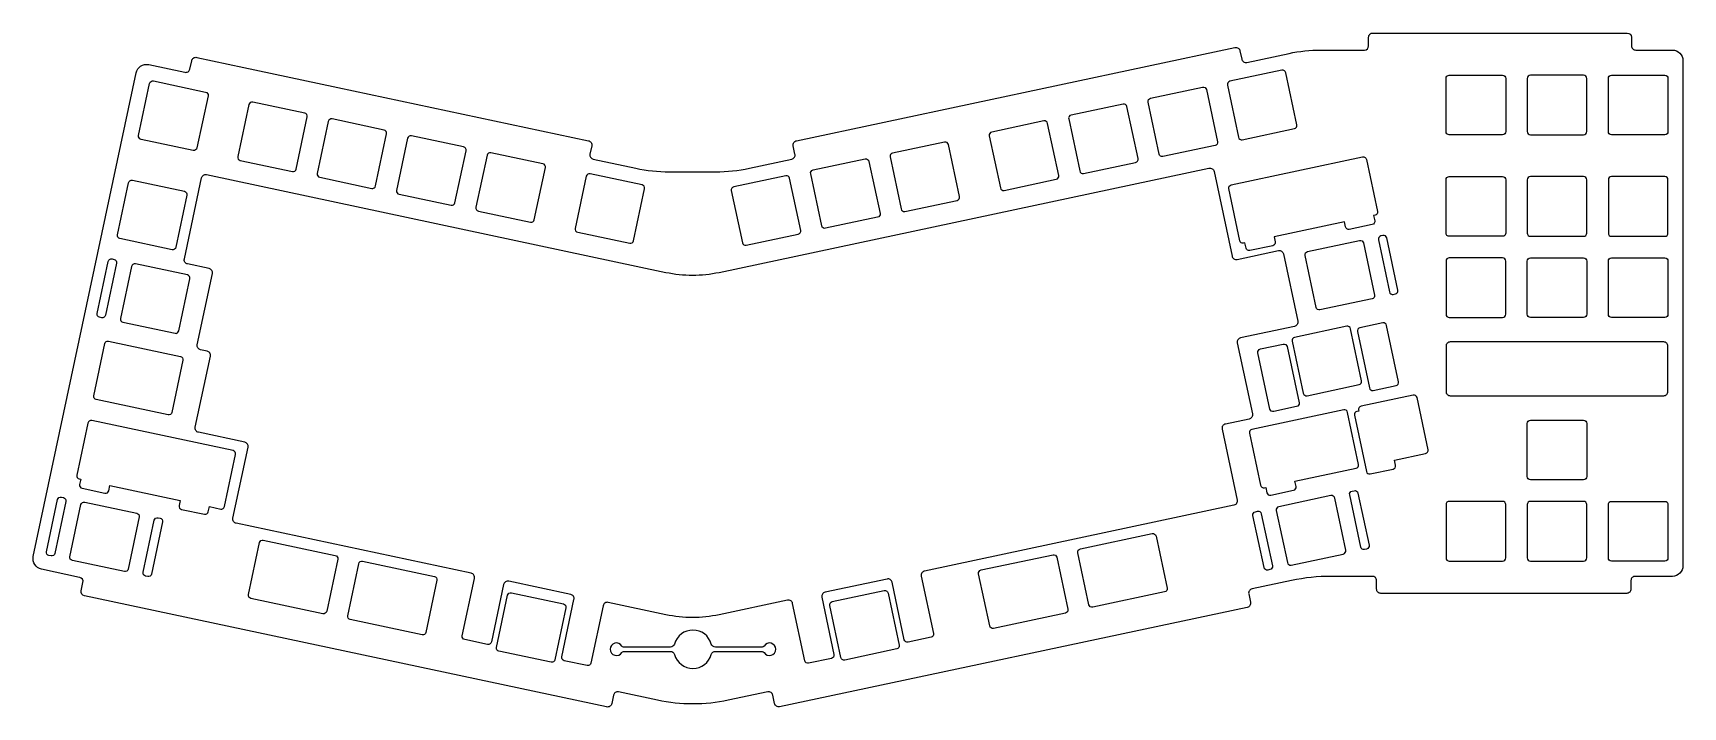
# Model space of a CAD drawing. Header units: millimetres. Extents: x -1 to 387, y -156 to 3.
import ezdxf

# ---------------------------------------------------------------- set-up
doc = ezdxf.new("R2010")
doc.units = ezdxf.units.MM
doc.layers.get('0').update_dxf_attribs({"linetype": 'CONTINUOUS'})

msp = doc.modelspace()

# ---------------------------------------------------------------- linework, layer by layer
for points in [[(23.64, -6.74, -0.414212), (26.61, -4.82), (35.1, -6.62, 0.414214), (36.29, -5.85), (36.71, -3.9, -0.414214), (37.89, -3.13), (129.84, -22.67, -0.414214), (130.61, -23.86), (130.19, -25.81, 0.414214), (130.96, -27), (140.93, -29.12, 0.052408), (148.83, -29.95), (159.71, -29.95, 0.052408), (167.61, -29.12), (177.55, -27, 0.414214), (178.32, -25.82), (177.91, -23.86, -0.414214), (178.68, -22.67), (281.58, -0.8, -0.414214), (282.76, -1.57), (283.18, -3.53, 0.414214), (284.37, -4.3), (294.29, -2.19, -0.052408), (301.78, -1.4), (311.97, -1.4, 0.4142), (312.97, -0.4), (312.97, 1.6, -0.414214), (313.97, 2.6), (373.67, 2.6, -0.414213), (374.67, 1.6), (374.67, -0.4, 0.414223), (375.67, -1.4), (384.26, -1.4, -0.414214), (386.76, -3.9), (386.76, -122.39, -0.414214), (384.26, -124.89), (375.54, -124.89, 0.414214), (374.54, -125.89), (374.54, -127.89, -0.414214), (373.54, -128.89), (315.84, -128.89, -0.414214), (314.84, -127.89), (314.84, -125.89, 0.414214), (313.84, -124.89), (304.22, -124.89, 0.052408), (294.87, -125.87), (285.6, -127.84, 0.414214), (284.83, -129.03), (285.24, -130.99, -0.414214), (284.47, -132.17), (174.72, -155.5, -0.414214), (173.54, -154.73), (173.12, -152.77, 0.414214), (171.94, -152), (162.67, -153.97, -0.105104), (146.04, -153.97), (136.9, -152.03, 0.414214), (135.71, -152.8), (135.3, -154.76, -0.414219), (134.11, -155.53), (11.55, -129.47, -0.414209), (10.78, -128.29), (11.19, -126.33, 0.414173), (10.42, -125.14), (10.36, -125.13), (1.44, -123.23, -0.414214), (-0.49, -120.27)], [(283.31, -22.44), (295.54, -19.84, 0.414214), (296.12, -18.95), (293.52, -6.72, 0.414214), (292.63, -6.15), (280.4, -8.74, 0.414214), (279.83, -9.63), (282.42, -21.86, 0.414214)], [(331.89, -21.29, -0.414214), (331.14, -20.54), (331.14, -8.04, -0.414214), (331.89, -7.29), (344.39, -7.29, -0.414214), (345.14, -8.04), (345.14, -20.54, -0.414214), (344.39, -21.29)], [(364.19, -20.54), (364.19, -8.04, 0.414214), (363.44, -7.29), (350.94, -7.29, 0.414214), (350.19, -8.04), (350.19, -20.54, 0.414214), (350.94, -21.29), (363.44, -21.29, 0.414214)], [(369.99, -21.29, -0.414214), (369.24, -20.54), (369.24, -8.04, -0.414214), (369.99, -7.29), (382.49, -7.29, -0.414214), (383.24, -8.04), (383.24, -20.54, -0.414214), (382.49, -21.29)], [(24.82, -22.35, -0.414214), (24.24, -21.46), (26.84, -9.24, -0.414214), (27.73, -8.66), (39.96, -11.26, -0.414214), (40.54, -12.15), (37.94, -24.37, -0.414214), (37.05, -24.95)], [(264.68, -26.4, -0.414214), (263.79, -25.82), (261.19, -13.6, -0.414214), (261.77, -12.71), (274, -10.11, -0.414214), (274.89, -10.68), (277.48, -22.91, -0.414214), (276.91, -23.8)], [(48.11, -27.3), (60.34, -29.9, 0.414214), (61.23, -29.33), (63.83, -17.1, 0.414214), (63.25, -16.21), (51.02, -13.61, 0.414214), (50.14, -14.19), (47.54, -26.41, 0.414214)], [(246.05, -30.36), (258.27, -27.76, 0.414214), (258.85, -26.87), (256.25, -14.65, 0.414214), (255.36, -14.07), (243.14, -16.67, 0.414214), (242.56, -17.56), (245.16, -29.78, 0.414214)], [(79.86, -33.29), (82.46, -21.06, 0.414214), (81.89, -20.17), (69.66, -17.57, 0.414214), (68.77, -18.15), (66.17, -30.38, 0.414214), (66.75, -31.26), (78.97, -33.86, 0.414214)], [(223.92, -21.52), (226.52, -33.74, 0.414214), (227.41, -34.32), (239.64, -31.72, 0.414214), (240.22, -30.83), (237.62, -18.61, 0.414214), (236.73, -18.03), (224.5, -20.63, 0.414214)], [(87.4, -22.11), (84.8, -34.34, 0.414214), (85.38, -35.23), (97.61, -37.82, 0.414214), (98.5, -37.25), (101.1, -25.02, 0.414214), (100.52, -24.13), (88.29, -21.53, 0.414214)], [(204.12, -39.27), (216.35, -36.67, 0.414214), (216.93, -35.78), (214.33, -23.56, 0.414214), (213.44, -22.98), (201.21, -25.58, 0.414214), (200.63, -26.47), (203.23, -38.69, 0.414214)], [(104.01, -39.19), (116.24, -41.79, 0.414214), (117.13, -41.21), (119.73, -28.98, 0.414214), (119.15, -28.09), (106.93, -25.49, 0.414214), (106.04, -26.07), (103.44, -38.3, 0.414214)], [(194.8, -26.94, -0.414214), (195.69, -27.52), (198.29, -39.74, -0.414214), (197.71, -40.63), (185.49, -43.23, -0.414214), (184.6, -42.66), (182, -30.43, -0.414214), (182.58, -29.54)], [(283.61, -46.72, -0.414214), (282.72, -46.14), (280.12, -33.92, -0.414214), (280.7, -33.03), (311.56, -26.47, -0.414214), (312.45, -27.05), (315.04, -39.27, -0.414214), (314.47, -40.16), (314.14, -40.23), (314.4, -41.45, -0.414214), (313.82, -42.34), (308.44, -43.49, -0.414214), (307.55, -42.91), (307.29, -41.69), (290.78, -45.2), (291.04, -46.42, -0.414214), (290.47, -47.31), (285.09, -48.45, -0.414214), (284.2, -47.87), (283.94, -46.65)], [(204.87, -140.34, -0.414214), (203.98, -139.76), (201.12, -126.29, 0.414214), (199.93, -125.52), (185.38, -128.61, 0.414214), (184.61, -129.79), (187.47, -143.27, -0.414214), (186.89, -144.16), (181.51, -145.3, -0.414214), (180.63, -144.72), (177.76, -131.25, 0.414214), (176.58, -130.48), (160.51, -133.9, -0.105104), (148.03, -133.9), (134.47, -131.01, 0.414214), (133.28, -131.78), (130.42, -145.26, -0.414214), (129.53, -145.83), (124.15, -144.69, -0.414214), (123.57, -143.8), (126.44, -130.33, 0.414214), (125.67, -129.14), (111.12, -126.05, 0.414214), (109.93, -126.82), (107.07, -140.29, -0.414214), (106.18, -140.87), (100.8, -139.73, -0.414214), (100.22, -138.84), (103.08, -125.36, 0.414214), (102.31, -124.18), (47.16, -112.45, -0.414214), (46.39, -111.27), (49.94, -94.59, 0.414214), (49.17, -93.41), (38.31, -91.1, -0.414214), (37.54, -89.91), (41.09, -73.23, 0.414214), (40.32, -72.05), (38.78, -71.72, -0.414214), (38.01, -70.54), (41.56, -53.86, 0.414214), (40.79, -52.67), (35.75, -51.6, -0.414214), (34.98, -50.42), (39.02, -31.41, -0.414214), (40.21, -30.64), (148.03, -53.56, 0.105104), (160.51, -53.56), (275.49, -29.12, -0.414214), (276.68, -29.89), (280.9, -49.75, 0.414214), (282.09, -50.52), (291.78, -48.46, -0.414214), (292.96, -49.23), (296.33, -65.05, -0.414214), (295.56, -66.24), (282.9, -68.93, 0.414214), (282.13, -70.11), (285.68, -86.79, -0.414214), (284.91, -87.98), (279.35, -89.16, 0.414214), (278.58, -90.35), (282.12, -107.02, -0.414214), (281.35, -108.21), (208.73, -123.64, 0.414214), (207.96, -124.83), (210.83, -138.3, -0.414214), (210.25, -139.19)], [(129.33, -31.02), (126.73, -43.25, 0.414214), (127.31, -44.14), (139.53, -46.74, 0.414214), (140.42, -46.16), (143.02, -33.93, 0.414214), (142.44, -33.04), (130.22, -30.44, 0.414214)], [(176.17, -30.9), (163.94, -33.5, 0.414214), (163.36, -34.39), (165.96, -46.62, 0.414214), (166.85, -47.19), (179.08, -44.59, 0.414214), (179.66, -43.71), (177.06, -31.48, 0.414214)], [(19.87, -45.65, -0.414214), (19.29, -44.76), (21.89, -32.53, -0.414214), (22.78, -31.95), (35.01, -34.55, -0.414214), (35.59, -35.44), (32.99, -47.67, -0.414214), (32.1, -48.24)], [(345.14, -44.35, -0.414214), (344.39, -45.1), (331.89, -45.1, -0.414214), (331.14, -44.35), (331.14, -31.85, -0.414214), (331.89, -31.1), (344.39, -31.1, -0.414214), (345.14, -31.85)], [(350.19, -31.85), (350.19, -44.35, 0.414214), (350.94, -45.1), (363.44, -45.1, 0.414214), (364.19, -44.35), (364.19, -31.85, 0.414214), (363.44, -31.1), (350.94, -31.1, 0.414214)], [(369.99, -45.1), (382.49, -45.1, 0.414214), (383.24, -44.35), (383.24, -31.85, 0.414214), (382.49, -31.1), (369.99, -31.1, 0.414214), (369.24, -31.85), (369.24, -44.35, 0.414214)], [(301.54, -62.38, -0.414214), (300.65, -61.81), (298.05, -49.58, -0.414214), (298.63, -48.69), (310.86, -46.09, -0.414214), (311.75, -46.67), (314.35, -58.9, -0.414214), (313.77, -59.79)], [(319.82, -57.73), (317.23, -45.5, 0.414214), (316.34, -44.93), (315.85, -45.03, 0.414214), (315.27, -45.92), (317.87, -58.15, 0.414214), (318.76, -58.73), (319.25, -58.62, 0.414214)], [(331.14, -50.9), (331.14, -63.4, 0.414214), (331.89, -64.15), (344.39, -64.15, 0.414214), (345.14, -63.4), (345.14, -50.9, 0.414214), (344.39, -50.15), (331.89, -50.15, 0.414214)], [(350.94, -64.15, -0.414214), (350.19, -63.4), (350.19, -50.9, -0.414214), (350.94, -50.15), (363.44, -50.15, -0.414214), (364.19, -50.9), (364.19, -63.4, -0.414214), (363.44, -64.15)], [(382.49, -50.15, -0.414214), (383.24, -50.9), (383.24, -63.4, -0.414214), (382.49, -64.15), (369.99, -64.15, -0.414214), (369.24, -63.4), (369.24, -50.9, -0.414214), (369.99, -50.15)], [(16.47, -63.63, -0.414214), (15.58, -64.21), (15.09, -64.1, -0.414214), (14.51, -63.22), (17.11, -50.99, -0.414214), (18, -50.41), (18.49, -50.51, -0.414214), (19.07, -51.4)], [(22.59, -52.15), (19.99, -64.38, 0.414214), (20.57, -65.27), (32.8, -67.87, 0.414214), (33.68, -67.29), (36.28, -55.06, 0.414214), (35.71, -54.17), (23.48, -51.58, 0.414214)], [(316.29, -65.43), (310.91, -66.58, 0.414214), (310.34, -67.47), (313.14, -80.67, 0.414214), (314.03, -81.25), (319.41, -80.11, 0.414214), (319.99, -79.22), (317.18, -66.01, 0.414214)], [(34.07, -73.3, -0.414214), (34.65, -74.19), (32.05, -86.42, -0.414214), (31.16, -87), (14.28, -83.41, -0.414214), (13.7, -82.52), (16.3, -70.29, -0.414213), (17.19, -69.71)], [(298.52, -82.5), (310.74, -79.9, 0.414214), (311.32, -79.02), (308.72, -66.79, 0.414214), (307.83, -66.21), (295.6, -68.81, 0.414214), (295.03, -69.7), (297.63, -81.93, 0.414214)], [(292.94, -70.4, -0.414214), (293.83, -70.98), (296.64, -84.18, -0.414214), (296.06, -85.07), (290.68, -86.21, -0.414214), (289.79, -85.64), (286.98, -72.43, -0.414214), (287.56, -71.54)], [(332.21, -82.58, -0.414214), (331.21, -81.58), (331.21, -70.82, -0.414214), (332.21, -69.82), (382.16, -69.82, -0.414214), (383.16, -70.82), (383.16, -81.58, -0.414214), (382.16, -82.58)], [(309.64, -87.09), (312.44, -100.3, 0.414214), (313.33, -100.87), (318.71, -99.73, 0.414214), (319.29, -98.84), (319.03, -97.62), (326.35, -96.06, 0.414214), (326.93, -95.17), (324.33, -82.95, 0.414214), (323.44, -82.37), (311.21, -84.97, 0.414214), (310.63, -85.86), (310.69, -86.1), (310.22, -86.2, 0.414214)], [(17.49, -103.57), (34, -107.08), (33.74, -108.3, 0.414214), (34.32, -109.19), (39.7, -110.33, 0.414214), (40.59, -109.75), (40.85, -108.53), (43.51, -109.1, 0.414214), (44.4, -108.52), (47, -96.29, 0.414214), (46.42, -95.4), (13.23, -88.35, 0.414214), (12.34, -88.93), (9.74, -101.15, 0.414214), (10.32, -102.04), (10.65, -102.11), (10.39, -103.33, 0.414214), (10.97, -104.22), (16.35, -105.37, 0.414214), (17.23, -104.79)], [(295.94, -103.8), (295.68, -102.58), (310.04, -99.53, 0.414214), (310.62, -98.64), (308.02, -86.41, 0.414214), (307.13, -85.83), (285.59, -90.41, 0.414214), (285.01, -91.3), (287.61, -103.53, 0.414214), (288.5, -104.11), (288.83, -104.04), (289.09, -105.26, 0.414214), (289.98, -105.84), (295.36, -104.69, 0.414214)], [(350.94, -102.25, -0.414214), (350.19, -101.5), (350.19, -89, -0.414214), (350.94, -88.25), (363.44, -88.25, -0.414214), (364.19, -89), (364.19, -101.5, -0.414214), (363.44, -102.25)], [(5.23, -106.89, -0.414214), (6.12, -106.31), (6.61, -106.42, -0.414214), (7.19, -107.31), (4.59, -119.53, -0.414214), (3.7, -120.11), (3.21, -120.01, -0.414214), (2.63, -119.12)], [(8.69, -121.17, -0.414214), (8.11, -120.28), (10.71, -108.05, -0.414214), (11.6, -107.48), (23.82, -110.08, -0.414214), (24.4, -110.96), (21.8, -123.19, -0.414214), (20.91, -123.77)], [(294.79, -122.25), (307.02, -119.65, 0.414214), (307.6, -118.76), (305, -106.53, 0.414214), (304.11, -105.95), (291.88, -108.55, 0.414214), (291.3, -109.44), (293.9, -121.67, 0.414214)], [(312.01, -118.59, -0.414214), (311.12, -118.01), (308.52, -105.78, -0.414214), (309.1, -104.89), (309.58, -104.79, -0.414214), (310.47, -105.37), (313.07, -117.59, -0.414214), (312.5, -118.48)], [(331.14, -108.05), (331.14, -120.55, 0.414214), (331.89, -121.3), (344.39, -121.3, 0.414214), (345.14, -120.55), (345.14, -108.05, 0.414214), (344.39, -107.3), (331.89, -107.3, 0.414214)], [(350.19, -108.05), (350.19, -120.55, 0.414214), (350.94, -121.3), (363.44, -121.3, 0.414214), (364.19, -120.55), (364.19, -108.05, 0.414214), (363.44, -107.3), (350.94, -107.3, 0.414214)], [(383.24, -120.55, -0.414214), (382.49, -121.3), (369.99, -121.3, -0.414214), (369.24, -120.55), (369.24, -108.05, -0.414214), (369.99, -107.3), (382.49, -107.3, -0.414214), (383.24, -108.05)], [(25.9, -124.83, -0.414214), (25.32, -123.94), (27.92, -111.71, -0.414214), (28.81, -111.14), (29.3, -111.24, -0.414214), (29.88, -112.13), (27.28, -124.36, -0.414214), (26.39, -124.93)], [(286.89, -109.61, -0.414214), (287.78, -110.19), (290.38, -122.42, -0.414214), (289.8, -123.31), (289.31, -123.41, -0.414214), (288.42, -122.83), (285.82, -110.61, -0.414214), (286.4, -109.72)], [(244.72, -119.34, -0.414214), (245.3, -118.45), (262.18, -114.87, -0.414214), (263.07, -115.44), (265.67, -127.67, -0.414214), (265.09, -128.56), (248.21, -132.15, -0.414214), (247.32, -131.57)], [(50.61, -130.08, -0.414214), (50.03, -129.19), (52.63, -116.97, -0.414214), (53.52, -116.39), (70.41, -119.98, -0.414214), (70.99, -120.87), (68.39, -133.09, -0.414214), (67.5, -133.67)], [(238.89, -119.82, -0.414214), (239.78, -120.39), (242.38, -132.62, -0.414214), (241.8, -133.51), (224.91, -137.1, -0.414214), (224.02, -136.52), (221.43, -124.29, -0.414214), (222, -123.4)], [(75.93, -121.92, -0.414214), (76.82, -121.34), (93.7, -124.93, -0.414214), (94.28, -125.82), (91.68, -138.04, -0.414214), (90.79, -138.62), (73.9, -135.03, -0.414214), (73.33, -134.14)], [(110.86, -129.34, -0.414214), (111.75, -128.77), (123.98, -131.36, -0.414214), (124.56, -132.25), (121.96, -144.48, -0.414214), (121.07, -145.06), (108.84, -142.46, -0.414214), (108.26, -141.57)], [(199.29, -128.23, -0.414214), (200.18, -128.81), (202.78, -141.04, -0.414214), (202.2, -141.93), (189.98, -144.53, -0.414214), (189.09, -143.95), (186.49, -131.72, -0.414214), (187.07, -130.83)], [(137.66, -142.75, -0.265133), (138.09, -142.5), (149.06, -142.5, -0.335437), (150.03, -143.23, 0.755929), (158.68, -143.23, -0.335437), (159.65, -142.5), (170.62, -142.5, -0.265133), (171.05, -142.75, 3.65507), (171.05, -141.25, -0.265133), (170.62, -141.5), (159.65, -141.5, -0.335437), (158.68, -140.77, 0.755929), (150.03, -140.77, -0.335437), (149.06, -141.5), (138.09, -141.5, -0.265133), (137.66, -141.25, 3.65507)]]:
    msp.add_lwpolyline(points, format="xyb", close=True)

doc.saveas('drawing.dxf')
